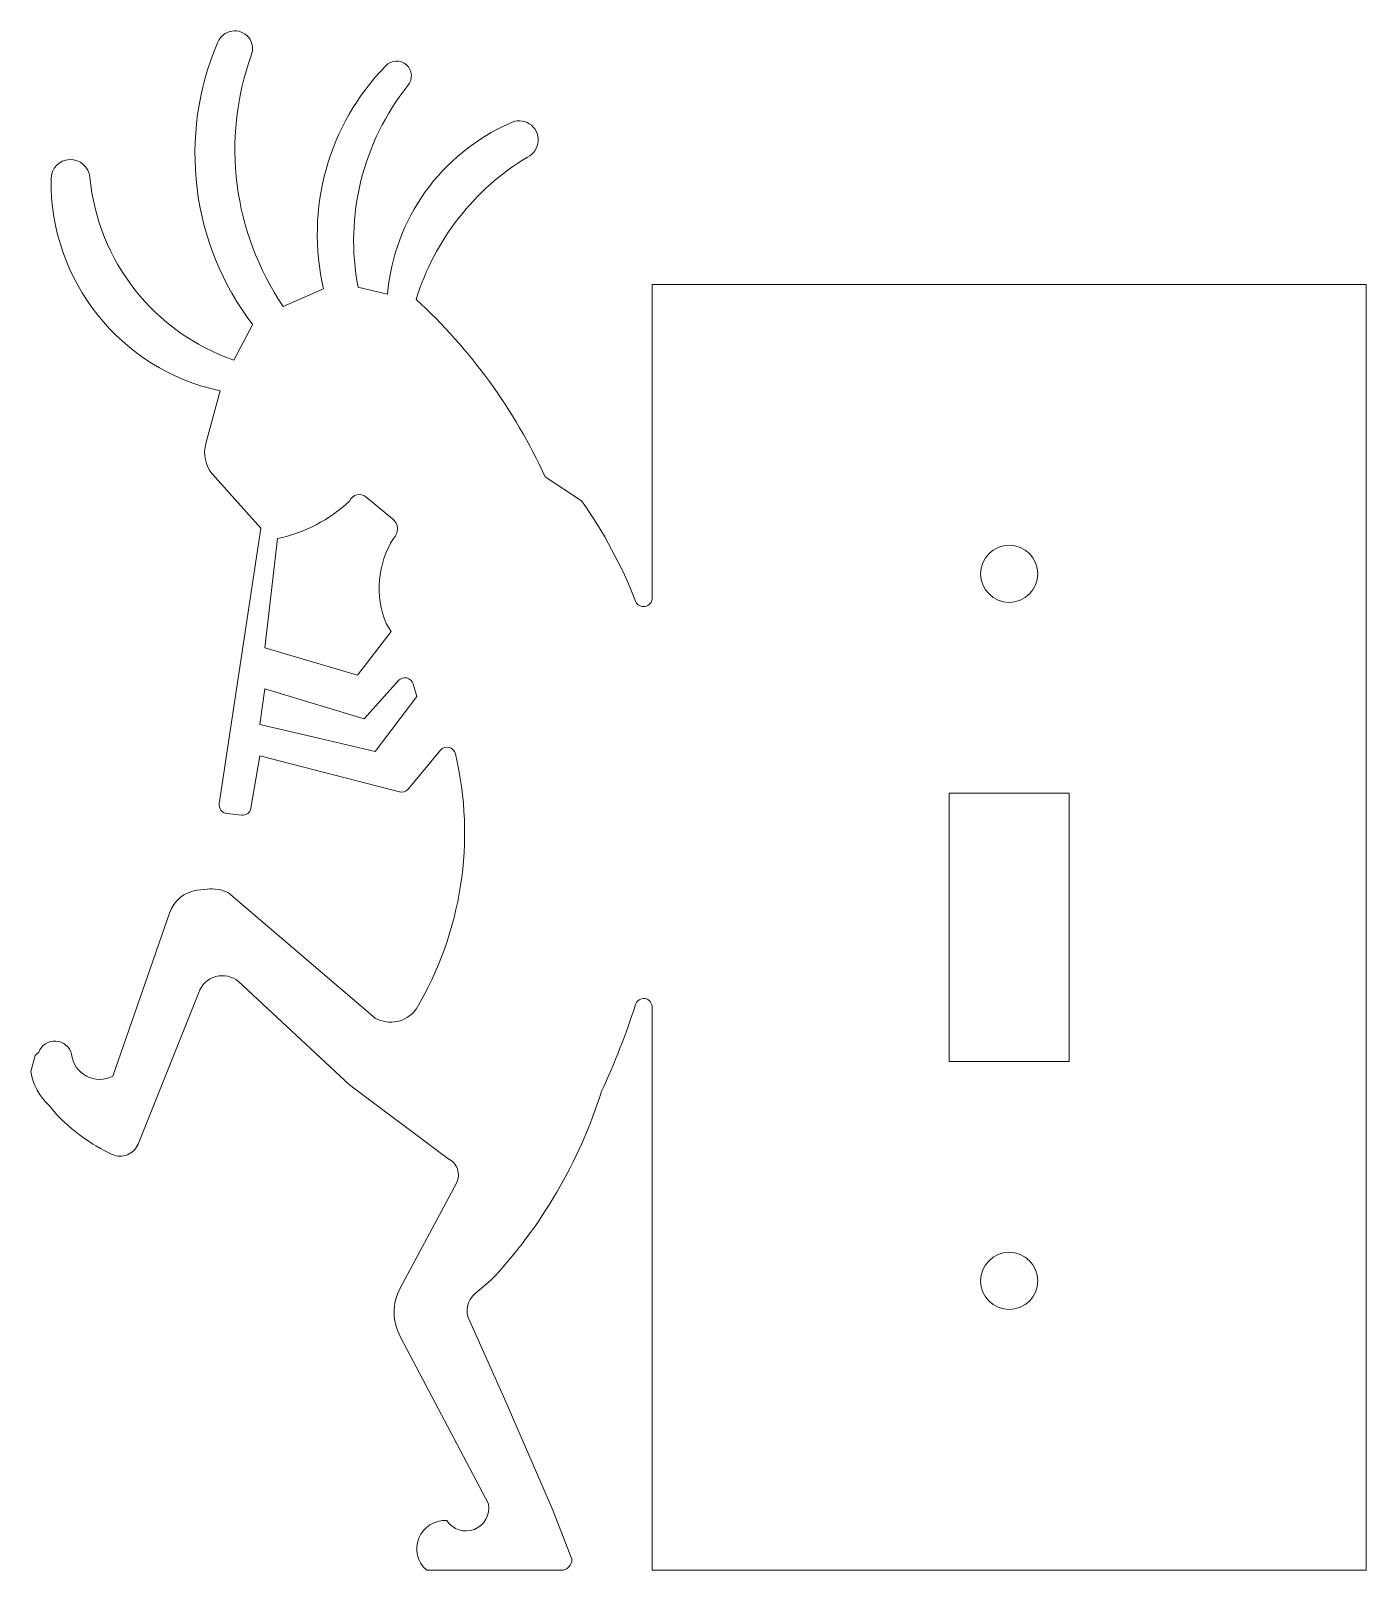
# Model space of a CAD drawing. Header units: inches. Extents: x 10.01 to 14.69, y 12.24 to 17.62.
import ezdxf

# ---------------------------------------------------------------- set-up
doc = ezdxf.new("R2010")
doc.units = ezdxf.units.IN
doc.header["$MEASUREMENT"] = 0

msp = doc.modelspace()

# ---------------------------------------------------------------- linework, layer by layer
at = {"color": 7, "linetype": 'Continuous', "lineweight": 15}
for p, q in [((11.0379, 16.7214), (10.896, 16.6597)), ((11.2617, 16.7023), (11.1582, 16.7271)), ((14.6882, 16.7361), (12.1882, 16.7361)), ((12.1882, 16.7361), (12.1882, 15.6386)), ((14.6882, 12.2361), (14.6882, 16.7361)), ((10.7894, 16.5953), (10.7239, 16.4717)), ((10.6758, 16.3642), (10.6256, 16.1795)), ((10.6482, 16.0729), (10.8179, 15.8837)), ((11.9411, 15.9789), (11.8131, 16.0635)), ((11.2789, 15.9163), (11.1859, 15.9924)), ((10.8179, 15.8837), (10.6727, 14.9183)), ((10.8767, 15.8469), (10.832, 15.4649)), ((11.1565, 15.3692), (11.2746, 15.5213)), ((11.2746, 15.5213), (11.2571, 15.5498)), ((10.832, 15.4649), (11.1565, 15.3692)), ((10.832, 15.3213), (10.815, 15.1966)), ((11.1797, 15.2154), (10.832, 15.3213)), ((11.2998, 15.3497), (11.1797, 15.2154)), ((11.3637, 15.2945), (11.351, 15.3381)), ((11.2178, 15.102), (11.3637, 15.2945)), ((10.815, 15.1966), (11.0006, 15.153)), ((11.0006, 15.153), (11.2178, 15.102)), ((10.7833, 14.9032), (10.815, 15.0869)), ((10.815, 15.0869), (11.3036, 14.9602)), ((11.3336, 14.97), (11.4471, 15.1059)), ((13.2282, 14.9561), (13.2282, 14.0161)), ((13.6482, 14.9561), (13.2282, 14.9561)), ((13.6482, 14.0161), (13.6482, 14.9561)), ((10.6988, 14.8844), (10.751, 14.8789)), ((10.6299, 14.62), (10.5955, 14.6159)), ((11.2189, 14.1688), (10.7043, 14.607)), ((10.4988, 14.536), (10.3, 13.9657)), ((10.7397, 14.2969), (11.1288, 13.9353)), ((10.3882, 13.7276), (10.6006, 14.2582)), ((12.1882, 14.2071), (12.1882, 12.2361)), ((10.0279, 14.0381), (10.0126, 13.9814)), ((10.0403, 14.0488), (10.0279, 14.0381)), ((13.2282, 14.0161), (13.6482, 14.0161)), ((11.1288, 13.9353), (11.4728, 13.6767)), ((10.0766, 13.8629), (10.0986, 13.8356)), ((11.5026, 13.5912), (11.3059, 13.223)), ((11.5683, 13.2043), (11.6225, 13.2496)), ((11.6722, 12.8339), (11.5494, 13.1076)), ((11.3071, 13.0522), (11.6147, 12.468)), ((11.8403, 12.4463), (11.6722, 12.8339)), ((11.9072, 12.2753), (11.8403, 12.4463)), ((11.3989, 12.2361), (11.8686, 12.2361)), ((12.1882, 12.2361), (14.6882, 12.2361))]:
    msp.add_line(p, q, dxfattribs=at)
for centre in [(13.4382, 15.7236), (13.4382, 13.2486)]:
    msp.add_circle(centre, 0.1, dxfattribs=at)
for centre, radius, start, end in [((10.7262, 17.5613), 0.0628, 337.9826, 159.061), ((11.5746, 17.1939), 0.9873, 156.7398, 217.3208), ((11.7055, 17.2087), 0.9782, 160.3392, 214.1436), ((11.2935, 17.4664), 0.0518, 319.412, 137.8297), ((11.8569, 16.9133), 0.8412, 135.6729, 193.1884), ((12.0153, 16.8894), 0.8723, 141.4755, 190.7217), ((11.9801, 16.6405), 0.7211, 113.667, 175.0855), ((11.7224, 17.2422), 0.0668, 296.3815, 118.3801), ((10.1516, 17.1053), 0.0681, 5.0744, 179.5787), ((12.2065, 16.4247), 0.8834, 120.9535, 162.9284), ((10.832, 17.0963), 0.7486, 179.2682, 257.9593), ((10.9671, 17.1823), 0.751, 185.4208, 251.1047), ((10.0418, 15.2502), 1.9491, 24.6609, 47.3617), ((10.74, 16.1481), 0.1187, 164.6786, 219.3222), ((10.7679, 16.3632), 0.5276, 281.8919, 313.1591), ((11.1623, 15.9655), 0.0358, 48.688, 159.1043), ((10.5975, 15.0288), 1.6455, 21.3418, 35.2638), ((11.251, 15.8803), 0.0456, 312.9636, 52.215), ((11.5574, 15.6739), 0.3252, 147.8568, 175.1), ((11.5574, 15.6745), 0.3251, 175.2017, 202.5521), ((12.1582, 15.6386), 0.03, 201.3418, 0), ((11.3222, 15.3297), 0.03, 16.2458, 138.2), ((10.324, 14.8169), 1.2075, 329.2363, 13.2475), ((11.4701, 15.0867), 0.03, 13.2475, 140.134), ((11.3108, 14.989), 0.0296, 255.9682, 320.134), ((10.7019, 14.9138), 0.0296, 171.2592, 263.9539), ((10.7543, 14.9082), 0.0295, 263.4849, 350.2234), ((10.6098, 14.5002), 0.1166, 97.0639, 162.1367), ((10.6455, 14.4902), 0.1308, 63.2843, 96.831), ((10.6837, 14.2288), 0.0881, 50.5707, 160.577), ((12.1582, 14.2071), 0.03, 0, 162.3989), ((11.2729, 14.2649), 0.1103, 240.6538, 323.4615), ((9.7824, 14.9608), 2.4625, 334.8212, 342.3989), ((10.0969, 14.0277), 0.0604, 13.7637, 159.5144), ((10.2535, 14.0525), 0.0985, 186.0935, 298.2029), ((10.2174, 14.0155), 0.2077, 189.4599, 227.2901), ((10.3724, 14.4266), 1.7171, 316.7248, 342.6008), ((10.572, 14.2777), 0.6477, 223.0448, 244.9613), ((10.3253, 13.7528), 0.0677, 246.0598, 338.178), ((11.4484, 13.6202), 0.0615, 331.8849, 66.598), ((11.4638, 13.1388), 0.179, 151.906, 208.9192), ((11.6184, 13.1443), 0.0782, 129.876, 207.9884), ((11.536, 12.4535), 0.08, 212.9172, 10.4783), ((11.4626, 12.3115), 0.0987, 86.3244, 229.7833), ((11.8688, 12.2745), 0.0384, 269.7024, 1.2804)]:
    msp.add_arc(centre, radius, start, end, dxfattribs=at)

doc.saveas('drawing.dxf')
